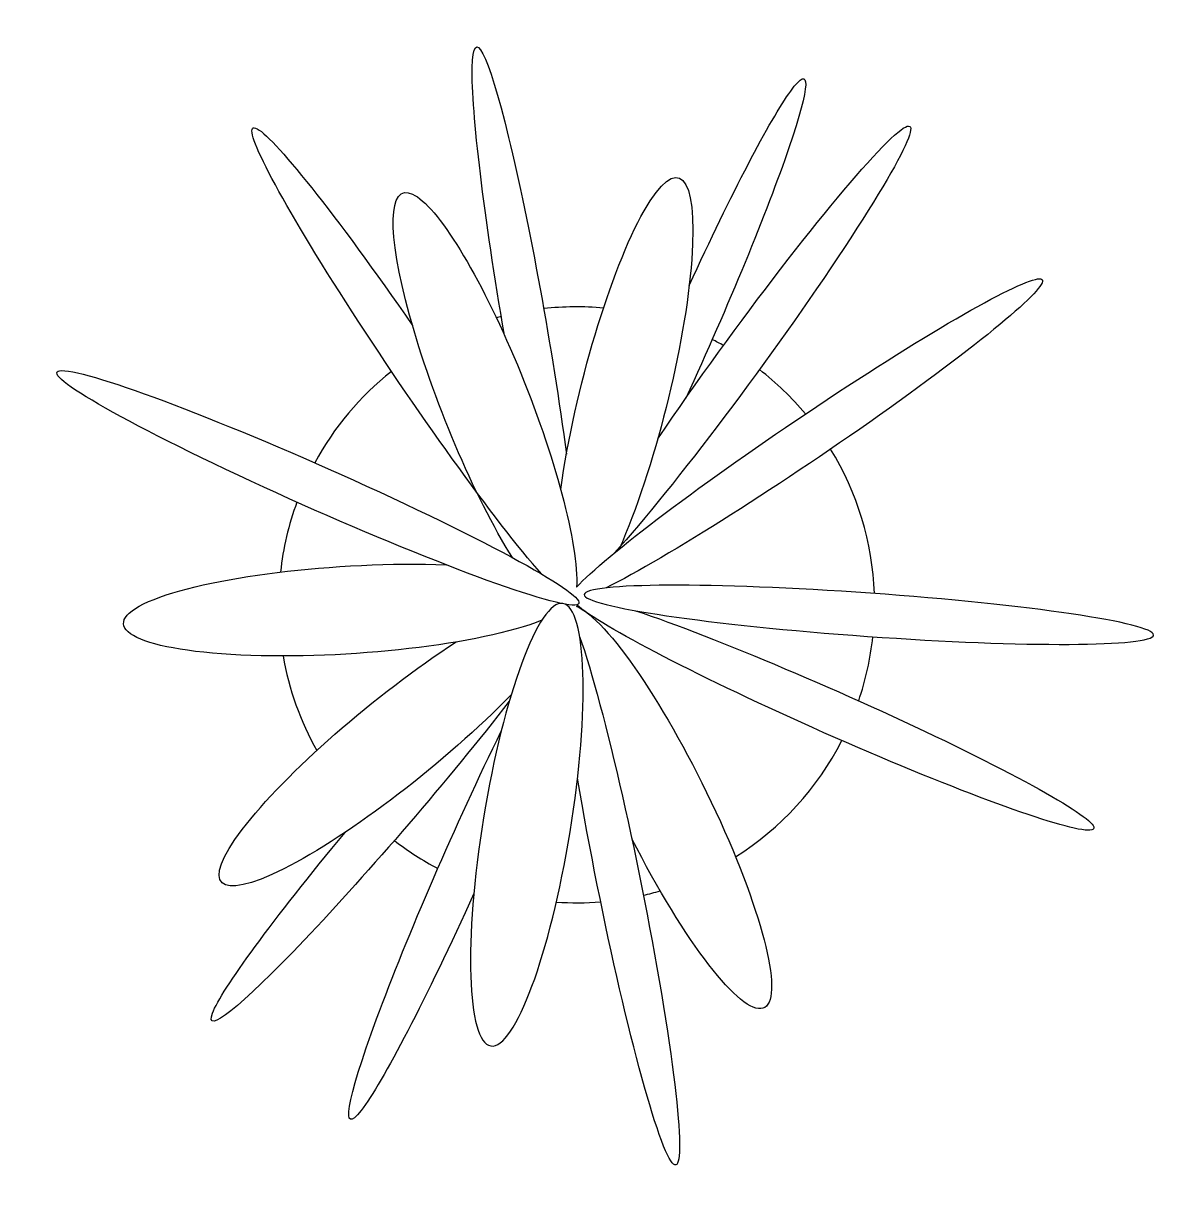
# Model space of a CAD drawing. Header units: millimetres. Extents: x 249.883 to 250.656, y 2611.168 to 2611.974.
import ezdxf

# ---------------------------------------------------------------- set-up
doc = ezdxf.new("R2010")
doc.units = ezdxf.units.MM
doc.header["$LTSCALE"] = 10
doc.layers.add('Vegetais', color=94, linetype='Continuous')

msp = doc.modelspace()

# ---------------------------------------------------------------- linework, layer by layer
at = {"layer": 'Vegetais', "color": 2}
for start, end in [(84.82992, 96.34256), (104.65436, 105.61644), (60.47805, 62.9293), (128.422, 151.53433), (39.82512, 52.14676), (2.17052, 31.5091), (159.84964, 173.69845), (341.20031, 353.84216), (189.88658, 209.28503), (302.23949, 332.89375), (232.28441, 242.23678), (282.95238, 286.27694), (266.10055, 274.62922)]:
    msp.add_arc((250.26115, 2611.57665), 0.2036, start, end, dxfattribs=at)
at = {"layer": 'Vegetais', "extrusion": (0, 0, -1)}
for centre, major_axis, ratio, start_param, end_param in [((250.22599, 2611.76564), (-0.03315, 0.19216), 0.075778, 4.701072, 8.33168), ((250.33755, 2611.75771), (0.07897, 0.17829), 0.075778, -1.394439, 1.762606), ((250.37396, 2611.74587), (0.11484, 0.1576), 0.075778, 4.296299, 8.809257), ((250.14926, 2611.74089), (-0.10932, 0.16148), 0.075778, 3.67666, 7.739939), ((250.29351, 2611.71986), (0.03706, 0.14858), 0.195692, 4.215806, 8.590586), ((250.19851, 2611.71546), (-0.05618, 0.14246), 0.195692, 3.947329, 9.022809), ((250.41777, 2611.6894), (0.16148, 0.10932), 0.075778, 3.443179, 8.910776), ((250.08435, 2611.65658), (-0.17829, 0.07897), 0.075778, 3.479471, 9.720255), ((250.10444, 2611.57305), (0.15285, 0.00941), 0.195692, 0.528213, 5.181821), ((250.46088, 2611.56982), (-0.19451, 0.01383), 0.075778, 3.141593, 9.424778), ((250.22713, 2611.42638), (0.02461, 0.15115), 0.195692, 3.141593, 9.424778), ((250.32144, 2611.43864), (-0.06781, 0.13731), 0.195692, 0.212701, 4.650003), ((250.43623, 2611.50274), (-0.17829, 0.07897), 0.075778, 0.680918, 6.056696), ((250.29035, 2611.38508), (-0.03853, 0.19116), 0.075778, 0.491184, 5.120007), ((250.13724, 2611.48379), (0.11893, 0.09648), 0.195692, 1.009269, 5.222882), ((250.13868, 2611.44064), (0.12675, 0.14818), 0.075778, 1.014577, 4.516126), ((250.18548, 2611.40339), (0.07897, 0.17829), 0.075778, 1.672, 5.188356)]:
    msp.add_ellipse(centre, major_axis=major_axis, ratio=ratio, start_param=start_param, end_param=end_param, dxfattribs=at)

doc.saveas('drawing.dxf')
